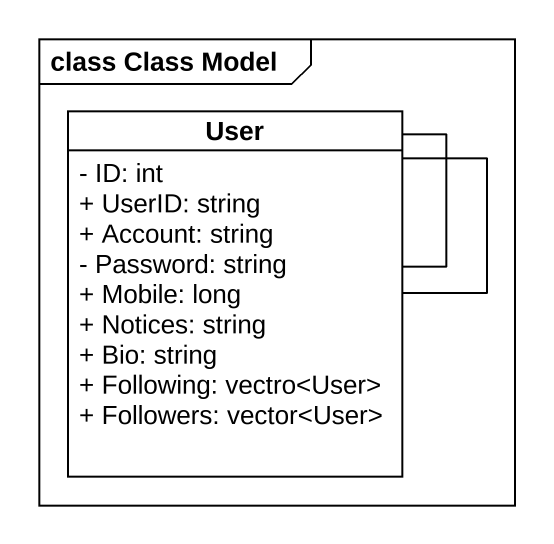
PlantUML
@startuml
mainframe class Class Model
hide circle
hide empty members
skinparam classAttributeIconSize 0
class User {
  - ID: int
  + UserID: string
  + Account: string
  - Password: string
  + Mobile: long
  + Notices: string
  + Bio: string
  + Following: vectro<User>
  + Followers: vector<User>
}
User -- User
User -- User
@enduml
